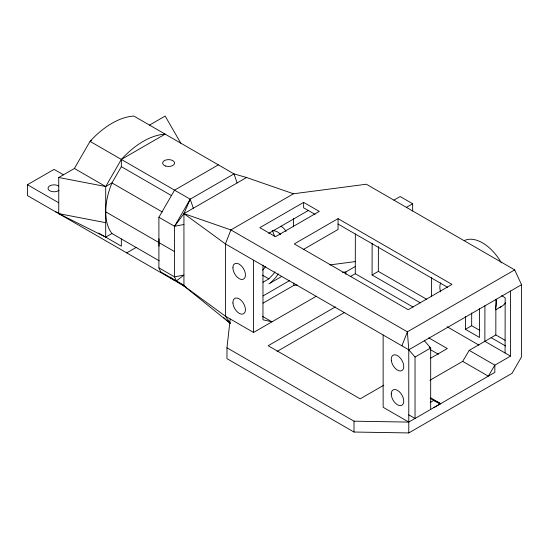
<?xml version="1.0" encoding="UTF-8"?>
<svg xmlns="http://www.w3.org/2000/svg" width="549" height="549" viewBox="0 0 549 549"><rect width="100%" height="100%" fill="white"/><g stroke="black" fill="none" stroke-linecap="round" stroke-linejoin="round"><path stroke-width="0.82" d="M293.475 193.776L246.528 177.505L234.011 173.889L190.194 199.184L174.548 226.291L174.548 276.888L176.38 280.937L183.936 285.919L225.406 316.183L230.216 318.969L226.97 347.805L226.97 358.662L354.002 432.036L408.772 432.935L512.059 373.306L521.447 357.035L521.55 284.698L514.694 269.895L366.334 184.231L293.475 193.776L230.882 229.914L225.406 243.907L225.406 316.183L230.422 323.231M262.964 265.023L262.964 319.799L271.947 321.838L262.367 316.306M293.475 226.861L293.475 218.303M263.026 303.158L293.784 285.398L293.784 282.989M303.631 202.375L259.835 227.677L275.481 236.694L319.278 211.413L303.631 202.375L303.631 207.797L315.009 214.364M338.054 218.646L451.978 284.416L408.181 309.711L294.264 243.928L338.054 218.646L338.054 229.468L303.165 249.61M345.856 274.349L345.856 271.94L355.299 266.491M354.002 432.036L354.002 421.179L226.97 347.805M408.772 432.935L408.772 349.795L407.379 331.836L230.882 229.914L183.936 213.643L174.548 226.291L158.901 217.26L174.548 190.153L218.365 164.858M412.649 210.994L412.656 203.761L400.139 196.535L393.88 200.138M159.244 260.823L111.955 233.517L105.696 237.134L58.75 213.643L58.75 177.505L74.396 168.468L90.043 141.368L190.194 199.184L183.936 213.643L225.406 243.907L408.772 349.795L415.03 357.035L415.03 418.468L408.772 414.859M430.677 409.437L430.684 348.004L424.425 340.778M350.207 276.655L355.285 273.725L355.347 233.943M420.369 302.856L372.085 274.98L372.133 243.255M372.085 274.98L378.343 271.378L378.385 246.515M431.535 296.433L431.562 277.568M479.531 308.511L479.49 337.45L465.408 329.325L465.428 316.553M465.408 329.325L471.666 325.722L471.687 312.951M484.918 305.621L484.863 341.32L469.21 350.358L462.677 361.359L429.853 380.313M462.677 361.359L488.308 376.154L494.841 365.154L510.495 356.116L484.863 341.32L495.829 334.945L495.877 299.294M505.08 352.925L505.162 297.75L501.553 295.664M510.495 356.116L510.597 291.025M159.032 238.767L159.032 246.158M401.902 345.829L407.379 331.836L514.694 269.895M105.696 237.134L105.696 186.536L121.343 159.436L165.16 134.134A75.611 43.652 -60 0 0 121.343 159.436L121.343 166.663L111.955 182.927A58.647 33.86 -60 0 0 111.955 233.517M262.662 270.074L263.726 268.948A30.922 17.856 -60 0 0 265.641 266.409M262.923 282.289L268.859 278.865L273.114 274.37A30.922 17.856 -60 0 0 275.028 271.83M270.657 282.831L275.481 277.739A37.62 21.72 -60 0 0 278.37 273.834M176.38 280.937L183.936 275.076L174.548 276.888L158.901 267.85L158.901 217.26M433.813 407.626L440.717 403.639L430.464 397.716M91.532 140.51L90.043 141.368A75.611 43.652 -60 0 1 133.86 116.065L234.011 173.889L237.141 182.927M185.926 287.079L27.45 195.574L27.45 184.732L54.056 169.373L63.512 174.836M149.506 125.103L165.16 116.065L180.806 143.172M58.75 177.505L105.696 186.536L111.955 182.927L162.202 211.935M246.528 177.505L183.936 213.643L183.936 285.919L230.216 323.34M126.709 252.89L136.097 247.462M268.681 233.38L308.517 210.384M268.859 283.874L281.699 276.456M263.026 295.932L289.385 280.711M230.216 318.969L253.569 332.447L316.293 296.24M335.35 306.925L268.159 345.719L360.171 398.855L383.799 385.213M277.019 351.456L344.209 312.662M408.772 349.795L521.55 284.698M415.03 357.035L430.684 348.004L429.297 347.201M430.32 358.353L447.305 348.553L428.748 337.841M430.183 402.499L433.779 400.42L440.717 403.639M354.002 421.179L408.772 422.085L494.841 372.38L494.841 365.154L469.21 350.358M406.397 207.364L412.656 203.761M495.651 309.856L501.34 306.582M174.548 226.291L183.936 224.486M329.867 264.913L355.251 261.599M342.494 272.345L345.856 271.94M293.784 285.398L297.139 285M105.696 222.681L58.75 213.643L61.879 214.728M55.621 211.839L58.75 212.923M338.054 224.061L447.538 287.271M495.829 334.945L505.217 340.359M378.343 271.378L426.628 299.26M471.666 325.722L479.819 330.429M491.122 337.649L505.567 345.987M355.285 273.725L413.04 307.076M447.099 326.744L478.941 345.129M121.343 166.663L171.59 195.67M430.231 349.548L438.397 354.263M262.36 275.111L268.859 278.865M74.396 168.468L105.696 186.536M440.037 404.037L430.121 398.306M105.696 211.839L174.548 251.586M27.45 184.732L58.75 202.801M98.635 233.057L121.343 246.172L121.343 238.939M184.327 285.528L160.733 271.906L158.901 267.85M408.772 422.085L383.14 407.289L383.14 335.007M183.936 285.919L186.104 287.175M170.121 277.327L174.548 280.505M223.759 317.706L225.056 318.825M226.346 319.95L229.585 322.75M170.492 277.176L171.343 278.659M190.194 199.184L193.323 208.222M253.569 260.205L253.569 332.447M496.536 299.974A42.047 24.314 60.1 0 1 495.507 308.284M464.276 240.613A37.84 21.885 60.1 0 1 501.402 262.847M505.602 302.629A37.84 21.885 60.1 0 1 499.103 307.598M59.079 190.222A6.018 3.472 0 0 1 50.309 191.031A6.018 3.472 0 0 1 49.685 185.919A6.018 3.472 0 0 1 58.558 186.001M440.572 291.876A13.78 7.967 60.1 0 1 440.758 282.907M273.114 230.635A30.922 17.856 -60 0 1 280.628 234.608M272.119 230.429A30.922 17.856 -60 0 1 274.239 236.084M280.992 226.236A37.62 21.72 -60 0 1 286.036 231.452M232.913 267.782A8.853 5.113 60 0 0 242.308 279.462A8.853 5.113 60 0 0 242.308 266.938A8.853 5.113 60 0 0 232.913 267.782M391.238 393.962A8.853 5.113 60 0 0 400.626 405.642A8.853 5.113 60 0 0 400.626 393.125A8.853 5.113 60 0 0 391.238 393.962M391.307 360.412A8.853 5.113 60 0 0 401.415 370.781A8.853 5.113 60 0 0 399.768 357.454A8.853 5.113 60 0 0 391.307 360.412M232.934 303.014A8.853 5.113 60 0 0 242.699 314.097A8.853 5.113 60 0 0 241.896 301.147A8.853 5.113 60 0 0 232.934 303.014M165.613 166.038A5.977 3.452 0 0 0 174.575 163.046A5.977 3.452 0 0 0 165.613 160.061A5.977 3.452 0 0 0 165.613 166.038"/></g></svg>
